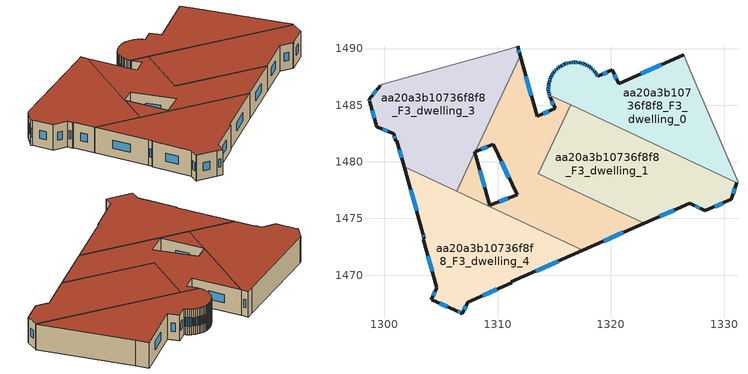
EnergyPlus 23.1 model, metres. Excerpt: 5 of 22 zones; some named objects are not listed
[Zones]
aa20a3b10736f8f8_F3_dwelling_0
 floor to aa20a3b10736f8f8_F2_dwelling_0 (EU_floor_Construction): 1326.99,1488.04 1331.22,1478.21 1331.12,1478.17 1331.12,1478.16 1314.57,1485.9 1314.52,1486.1 1314.49,1486.31 1314.49,1486.52 1314.5,1486.73 1314.53,1486.94 1314.59,1487.14 1314.65,1487.34 1314.74,1487.53 1314.85,1487.72 1314.96,1487.9 1315.1,1488.05 1315.25,1488.2 1315.42,1488.33 1315.58,1488.46 1315.96,1488.64 1316.16,1488.71 1316.37,1488.75 1316.58,1488.79 1316.79,1488.8 1317,1488.78 1317.21,1488.76 1317.41,1488.71 1317.61,1488.64 1317.8,1488.56 1317.99,1488.46 1318.17,1488.34 1318.33,1488.21 1318.48,1488.06 1318.61,1487.9 1318.74,1487.72 1318.84,1487.54 1320.12,1488.11 1320.68,1486.91 1326.42,1489.44 z9
 wall outside (EU_wall_Construction): 1326.42,1489.44 1320.68,1486.91 1320.12,1488.11 1318.84,1487.54 1318.74,1487.72 1318.61,1487.9 1318.48,1488.06 1318.33,1488.21 1318.17,1488.34 1317.99,1488.46 1317.8,1488.56 1317.61,1488.64 1317.41,1488.71 1317.21,1488.76 1317,1488.78 1316.79,1488.8 1316.58,1488.79 1316.37,1488.75 1316.16,1488.71 1315.96,1488.64 1315.58,1488.46 1315.42,1488.33 1315.25,1488.2 1315.1,1488.05 1314.96,1487.9 1314.85,1487.72 1314.74,1487.53 1314.65,1487.34 1314.59,1487.14 1314.53,1486.94 1314.5,1486.73 1314.49,1486.52 1314.49,1486.31 1314.52,1486.1 1314.57,1485.9 z9:12
 wall adiabatic (EU_wall_Construction): 1331.12,1478.16 1331.12,1478.17 1331.22,1478.21 1326.99,1488.04 1326.42,1489.44 z9:12
 wall to aa20a3b10736f8f8_F3_dwelling_1 (EU_wall_Construction): 1316.44,1485.02 1331.12,1478.16 z9:12
 wall to aa20a3b10736f8f8_F3_dwelling_2 (EU_wall_Construction): 1314.57,1485.89 1316.44,1485.02 z9:12
 window (EU_Window_Construction): 1314.49,1486.45 1314.49,1486.38 / 1314.5,1486.66 1314.49,1486.59 / 1314.52,1486.87 1314.51,1486.8 / 1314.57,1487.07 1314.55,1487.01 / 1314.63,1487.27 1314.61,1487.21 / 1314.71,1487.47 1314.68,1487.41 / 1314.81,1487.65 1314.78,1487.6 / 1314.92,1487.84 1314.89,1487.78 / 1315.05,1488 1315.01,1487.95 / 1315.2,1488.15 1315.15,1488.1 / 1315.36,1488.29 1315.3,1488.25 / 1315.53,1488.42 1315.47,1488.38 / 1315.83,1488.58 1315.71,1488.52 / 1316.09,1488.69 1316.03,1488.67 / 1316.3,1488.74 1316.23,1488.72 / 1316.51,1488.77 1316.44,1488.76 / 1316.72,1488.79 1316.65,1488.79 / 1316.93,1488.79 1316.86,1488.79 / 1317.14,1488.77 1317.07,1488.77 / 1317.34,1488.73 1317.28,1488.74 / 1317.54,1488.67 1317.48,1488.69 / 1317.74,1488.59 1317.67,1488.61 / 1317.93,1488.49 1317.87,1488.52 / 1318.11,1488.38 1318.05,1488.42 / 1318.27,1488.25 1318.22,1488.3 / 1318.43,1488.11 1318.38,1488.16 / 1318.57,1487.95 1318.53,1488.01 / 1318.69,1487.78 1318.65,1487.84 / 1318.8,1487.61 1318.77,1487.66 / 1319.68,1487.92 1319.27,1487.74 / 1320.49,1487.32 1320.31,1487.7 / 1324.46,1488.58 1322.63,1487.77 / 1314.54,1486.03 1314.55,1485.97 / 1314.5,1486.24 1314.51,1486.17 z10.02:10.98
 roof outside (EU_roof_Construction): 1331.22,1478.21 1326.99,1488.04 1326.42,1489.44 1320.68,1486.91 1320.12,1488.11 1318.84,1487.54 1318.74,1487.72 1318.61,1487.9 1318.48,1488.06 1318.33,1488.21 1318.17,1488.34 1317.99,1488.46 1317.8,1488.56 1317.61,1488.64 1317.41,1488.71 1317.21,1488.76 1317,1488.78 1316.79,1488.8 1316.58,1488.79 1316.37,1488.75 1316.16,1488.71 1315.96,1488.64 1315.58,1488.46 1315.42,1488.33 1315.25,1488.2 1315.1,1488.05 1314.96,1487.9 1314.85,1487.72 1314.74,1487.53 1314.65,1487.34 1314.59,1487.14 1314.53,1486.94 1314.5,1486.73 1314.49,1486.52 1314.49,1486.31 1314.52,1486.1 1314.57,1485.9 1331.12,1478.16 1331.12,1478.17 z12
aa20a3b10736f8f8_F3_dwelling_1
 floor to aa20a3b10736f8f8_F2_dwelling_1 (EU_floor_Construction): 1331.12,1478.16 1330.63,1476.68 1328.39,1475.71 1328.33,1475.68 1326.96,1476.34 1322.96,1474.58 1313.6,1478.96 1316.44,1485.02 z9
 wall outside (EU_wall_Construction): 1322.96,1474.58 1326.96,1476.34 1328.33,1475.68 1328.39,1475.71 1330.63,1476.68 1331.12,1478.16 z9:12
 wall to aa20a3b10736f8f8_F3_dwelling_2 (EU_wall_Construction): 1316.44,1485.02 1313.6,1478.96 1322.96,1474.58 z9:12
 window (EU_Window_Construction): 1329.15,1476.04 1329.87,1476.35 / 1327.43,1476.11 1327.87,1475.91 / 1324.32,1475.18 1325.6,1475.74 / 1330.79,1477.18 1330.95,1477.65 z10.02:10.98
 roof outside (EU_roof_Construction): 1330.63,1476.68 1331.12,1478.16 1316.44,1485.02 1313.6,1478.96 1322.96,1474.58 1326.96,1476.34 1328.33,1475.68 1328.39,1475.71 z12
aa20a3b10736f8f8_F3_dwelling_2
 floor to aa20a3b10736f8f8_F2_dwelling_2 (EU_floor_Construction): 1316.44,1485.02 1313.6,1478.96 1322.96,1474.58 1317.52,1472.18 1306.38,1477.39 1307.99,1480.83 1309.33,1476.16 1311.72,1477.09 1309.6,1481.57 1308.02,1480.9 1311.99,1489.38 1313.5,1484.01 1315.07,1484.71 1314.63,1485.69 1314.57,1485.89 z9
 wall outside (EU_wall_Construction): 1314.57,1485.89 1314.63,1485.69 1315.07,1484.71 1313.5,1484.01 1311.99,1489.38 / 1317.52,1472.18 1322.96,1474.58 / 1308.02,1480.9 1309.6,1481.57 1311.72,1477.09 1309.33,1476.16 1307.99,1480.83 z9:12
 wall to aa20a3b10736f8f8_F3_dwelling_3 (EU_wall_Construction): 1307.99,1480.83 1306.38,1477.39 / 1311.99,1489.38 1308.02,1480.9 z9:12
 wall to aa20a3b10736f8f8_F3_dwelling_4 (EU_wall_Construction): 1306.38,1477.39 1317.52,1472.18 z9:12
 window (EU_Window_Construction): 1314.78,1485.36 1314.92,1485.04 / 1314.59,1485.83 1314.61,1485.76 / 1319.37,1473 1321.11,1473.76 / 1308.87,1477.75 1308.45,1479.24 / 1310.91,1476.78 1310.14,1476.48 / 1310.32,1480.04 1311,1478.61 / 1308.56,1481.12 1309.07,1481.34 / 1312.99,1485.84 1312.5,1487.55 / 1314.54,1484.47 1314.04,1484.25 z10.02:10.98
 roof outside (EU_roof_Construction): 1322.96,1474.58 1313.6,1478.96 1316.44,1485.02 1314.57,1485.89 1314.63,1485.69 1315.07,1484.71 1313.5,1484.01 1311.99,1489.38 1308.02,1480.9 1309.6,1481.57 1311.72,1477.09 1309.33,1476.16 1307.99,1480.83 1306.38,1477.39 1317.52,1472.18 z12
aa20a3b10736f8f8_F3_dwelling_3
 floor to aa20a3b10736f8f8_F2_dwelling_3 (EU_floor_Construction): 1311.76,1490.18 1311.99,1489.38 1308.02,1480.9 1307.98,1480.88 1307.99,1480.83 1306.38,1477.39 1301.76,1479.55 1301.1,1481.87 1300.99,1481.86 1300.82,1482.47 1299.34,1483.1 1298.7,1485.3 1298.65,1485.5 1299.62,1486.72 1299.8,1486.83 1310.99,1489.96 z9
 wall outside (EU_wall_Construction): 1311.99,1489.38 1311.76,1490.18 / 1307.99,1480.83 1307.98,1480.88 1308.02,1480.9 / 1299.62,1486.72 1298.65,1485.5 1298.7,1485.3 1299.34,1483.1 1300.82,1482.47 1300.99,1481.86 1301.1,1481.87 1301.76,1479.55 z9:12
 wall adiabatic (EU_wall_Construction): 1311.76,1490.18 1310.99,1489.96 1299.8,1486.83 1299.62,1486.72 z9:12
 wall to aa20a3b10736f8f8_F3_dwelling_4 (EU_wall_Construction): 1301.76,1479.55 1306.38,1477.39 z9:12
 window (EU_Window_Construction): 1311.91,1489.65 1311.84,1489.91 / 1301.33,1481.08 1301.53,1480.34 / 1300.88,1482.26 1300.93,1482.06 / 1299.84,1482.88 1300.31,1482.68 / 1298.92,1484.55 1299.12,1483.85 / 1298.67,1485.44 1298.68,1485.37 / 1299.29,1486.3 1298.98,1485.92 z10.02:10.98
 roof outside (EU_roof_Construction): 1307.99,1480.83 1307.98,1480.88 1308.02,1480.9 1311.99,1489.38 1311.76,1490.18 1310.99,1489.96 1299.8,1486.83 1299.62,1486.72 1298.65,1485.5 1298.7,1485.3 1299.34,1483.1 1300.82,1482.47 1300.99,1481.86 1301.1,1481.87 1301.76,1479.55 1306.38,1477.39 z12
aa20a3b10736f8f8_F3_dwelling_4
 floor to aa20a3b10736f8f8_F2_dwelling_4 (EU_floor_Construction): 1317.52,1472.18 1311.2,1469.41 1311.26,1469.33 1307.35,1467.61 1306.89,1466.61 1306.27,1466.9 1304.2,1467.83 1304.16,1467.84 1304.62,1468.89 1303.45,1473.18 1303.52,1473.22 1303.41,1473.68 1301.76,1479.55 z9
 wall outside (EU_wall_Construction): 1301.76,1479.55 1303.41,1473.68 1303.52,1473.22 1303.45,1473.18 1304.62,1468.89 1304.16,1467.84 1304.2,1467.83 1306.27,1466.9 1306.89,1466.61 1307.35,1467.61 1311.26,1469.33 1311.2,1469.41 1317.52,1472.18 z9:12
 window (EU_Window_Construction): 1303.85,1471.72 1304.22,1470.35 / 1303.45,1473.52 1303.48,1473.37 / 1302.32,1477.55 1302.84,1475.68 / 1313.35,1470.35 1315.37,1471.24 / 1308.68,1468.19 1309.93,1468.74 / 1307.05,1466.95 1307.19,1467.27 / 1306.48,1466.8 1306.68,1466.71 / 1304.91,1467.52 1305.57,1467.22 / 1304.47,1468.53 1304.32,1468.2 z10.02:10.98
 roof outside (EU_roof_Construction): 1317.52,1472.18 1301.76,1479.55 1303.41,1473.68 1303.52,1473.22 1303.45,1473.18 1304.62,1468.89 1304.16,1467.84 1304.2,1467.83 1306.27,1466.9 1306.89,1466.61 1307.35,1467.61 1311.26,1469.33 1311.2,1469.41 z12
[Building]
EU S2 Campaign: North Axis=0; Terrain=City; Solar Distribution=FullExterior
[Site:Location]
Vienna: Latitude=48; Longitude=16.5; Time Zone=1; Elevation=183
[SizingPeriod:WeatherFileDays]
AnnualSizingPeriod: Begin Month=1; Begin Day of Month=1; End Month=12; End Day of Month=31; Day of Week for Start Day=Monday; Use Weather File Daylight Saving Period=No; Use Weather File Rain and Snow Indicators=No
[MATERIAL]
EU_InternalMass_Material: Roughness=MediumRough; Thickness=0.1; Conductivity=1; Density=1800; Specific Heat=900; Thermal Absorptance=0.9; Solar Absorptance=0.7; Visible Absorptance=0.7
[MATERIAL:NOMASS] Roughness=MediumRough; Thermal Absorptance=0.9; Solar Absorptance=0.7; Visible Absorptance=0.7
Name | Thermal Resistance
EU_wall_NoMass | 0.942466
EU_roof_NoMass | 0.551687
EU_floor_NoMass | 0.66527
[WINDOWMATERIAL:SIMPLEGLAZINGSYSTEM]
EU_Window_SimpleGlazing: UFactor=2.03367; Solar Heat Gain Coefficient=0.65; Visible Transmittance=0.65
[CONSTRUCTION]
EU_wall_Construction: EU_wall_NoMass
EU_roof_Construction: EU_roof_NoMass
EU_floor_Construction: EU_floor_NoMass
EU_Window_Construction: EU_Window_SimpleGlazing
EU_InternalMass_Construction: EU_InternalMass_Material
[ZONE] Type=1; Multiplier=1; Ceiling Height=autocalculate; Floor Area=autocalculate; Part of Total Floor Area=Yes
Name | Volume
aa20a3b10736f8f8_F3_dwelling_0 | 245.585
aa20a3b10736f8f8_F3_dwelling_1 | 278.662
aa20a3b10736f8f8_F3_dwelling_2 | 273.171
aa20a3b10736f8f8_F3_dwelling_3 | 273.1875
aa20a3b10736f8f8_F3_dwelling_4 | 267.675
[INTERNALMASS] Construction=EU_InternalMass_Construction
Name | Zone or ZoneList | Surface Area
aa20a3b10736f8f8_F3_dwelling_0_EU_InternalMass | aa20a3b10736f8f8_F3_dwelling_0 | 81.9033
aa20a3b10736f8f8_F3_dwelling_1_EU_InternalMass | aa20a3b10736f8f8_F3_dwelling_1 | 92.8872
aa20a3b10736f8f8_F3_dwelling_2_EU_InternalMass | aa20a3b10736f8f8_F3_dwelling_2 | 91.057
aa20a3b10736f8f8_F3_dwelling_3_EU_InternalMass | aa20a3b10736f8f8_F3_dwelling_3 | 91.0587
aa20a3b10736f8f8_F3_dwelling_4_EU_InternalMass | aa20a3b10736f8f8_F3_dwelling_4 | 89.2248
[OTHEREQUIPMENT] Fuel Type=Electricity; Design Level Calculation Method=Watts/Area; Power per Zone Floor Area=1; Fraction Latent=0; Fraction Radiant=0; Fraction Lost=0; Carbon Dioxide Generation Rate=0; EndUse Subcategory=EU_Step8_InternalGains
Name | Zone or ZoneList or Space or SpaceList | Schedule
EU_Step8_InternalGain_aa20a3b10736f8f8_F3_dwelling_0_f000 | aa20a3b10736f8f8_F3_dwelling_0 | EU_Step8_GainSchedule_aa20a3b10736f8f8_F3_dwelling_0_f000
EU_Step8_InternalGain_aa20a3b10736f8f8_F3_dwelling_1_f000 | aa20a3b10736f8f8_F3_dwelling_1 | EU_Step8_GainSchedule_aa20a3b10736f8f8_F3_dwelling_1_f000
EU_Step8_InternalGain_aa20a3b10736f8f8_F3_dwelling_2_f000 | aa20a3b10736f8f8_F3_dwelling_2 | EU_Step8_GainSchedule_aa20a3b10736f8f8_F3_dwelling_2_f000
EU_Step8_InternalGain_aa20a3b10736f8f8_F3_dwelling_3_f000 | aa20a3b10736f8f8_F3_dwelling_3 | EU_Step8_GainSchedule_aa20a3b10736f8f8_F3_dwelling_3_f000
EU_Step8_InternalGain_aa20a3b10736f8f8_F3_dwelling_4_f000 | aa20a3b10736f8f8_F3_dwelling_4 | EU_Step8_GainSchedule_aa20a3b10736f8f8_F3_dwelling_4_f000
[ZONEVENTILATION:DESIGNFLOWRATE] Schedule=EU_AlwaysOn; Design Flow Rate Calculation Method=AirChanges/Hour; Air Changes per Hour=0.530523; Ventilation Type=Natural; Fan Pressure Rise=0; Fan Total Efficiency=1; Constant Term Coefficient=1; Temperature Term Coefficient=0; Velocity Term Coefficient=0; Velocity Squared Term Coefficient=0; Minimum Indoor Temperature=-100; Maximum Indoor Temperature=100; Delta Temperature=-100; Minimum Outdoor Temperature=-100; Maximum Outdoor Temperature=100; Maximum Wind Speed=40
Name | Zone or ZoneList or Space or SpaceList
EU_ConstantAir_aa20a3b10736f8f8_F3_dwelling_0 | aa20a3b10736f8f8_F3_dwelling_0
EU_ConstantAir_aa20a3b10736f8f8_F3_dwelling_1 | aa20a3b10736f8f8_F3_dwelling_1
EU_ConstantAir_aa20a3b10736f8f8_F3_dwelling_2 | aa20a3b10736f8f8_F3_dwelling_2
EU_ConstantAir_aa20a3b10736f8f8_F3_dwelling_3 | aa20a3b10736f8f8_F3_dwelling_3
EU_ConstantAir_aa20a3b10736f8f8_F3_dwelling_4 | aa20a3b10736f8f8_F3_dwelling_4
[HVACTEMPLATE:ZONE:IDEALLOADSAIRSYSTEM] System Availability Schedule=EU_AlwaysOn; Maximum Heating Supply Air Temperature=50; Minimum Cooling Supply Air Temperature=13; Maximum Heating Supply Air Humidity Ratio=0.0156; Minimum Cooling Supply Air Humidity Ratio=0.0077; Heating Limit=NoLimit; Cooling Limit=NoLimit; Heating Availability Schedule=EU_AlwaysOn; Cooling Availability Schedule=EU_CoolingOff; Dehumidification Control Type=ConstantSensibleHeatRatio; Cooling Sensible Heat Ratio=0.7; Dehumidification Setpoint=60; Humidification Control Type=None; Humidification Setpoint=30; Outdoor Air Method=None; Outdoor Air Flow Rate per Person=0.00944; Outdoor Air Flow Rate per Zone Floor Area=0; Outdoor Air Flow Rate per Zone=0; Demand Controlled Ventilation Type=None; Outdoor Air Economizer Type=NoEconomizer; Heat Recovery Type=None; Sensible Heat Recovery Effectiveness=0.7; Latent Heat Recovery Effectiveness=0.65
Name | Template Thermostat
aa20a3b10736f8f8_F3_dwelling_0 | EU_HeatOnly_aa20a3b10736f8f8_F3_dwelling_0
aa20a3b10736f8f8_F3_dwelling_1 | EU_HeatOnly_aa20a3b10736f8f8_F3_dwelling_1
aa20a3b10736f8f8_F3_dwelling_2 | EU_HeatOnly_aa20a3b10736f8f8_F3_dwelling_2
aa20a3b10736f8f8_F3_dwelling_3 | EU_HeatOnly_aa20a3b10736f8f8_F3_dwelling_3
aa20a3b10736f8f8_F3_dwelling_4 | EU_HeatOnly_aa20a3b10736f8f8_F3_dwelling_4
[SIZING:ZONE] Zone Cooling Design Supply Air Temperature Input Method=SupplyAirTemperature; Zone Cooling Design Supply Air Temperature=13; Zone Heating Design Supply Air Temperature Input Method=SupplyAirTemperature; Zone Heating Design Supply Air Temperature=50; Zone Cooling Design Supply Air Humidity Ratio=0.008; Zone Heating Design Supply Air Humidity Ratio=0.008; Cooling Design Air Flow Method=DesignDay; Cooling Design Air Flow Rate=0; Cooling Minimum Air Flow per Zone Floor Area=0.000762; Cooling Minimum Air Flow=0; Cooling Minimum Air Flow Fraction=0.2; Heating Design Air Flow Method=DesignDay; Heating Design Air Flow Rate=0; Heating Maximum Air Flow per Zone Floor Area=0.002032; Heating Maximum Air Flow=0.141576; Heating Maximum Air Flow Fraction=0.3; Account for Dedicated Outdoor Air System=No; Dedicated Outdoor Air System Control Strategy=NeutralSupplyAir; Dedicated Outdoor Air Low Setpoint Temperature for Design=autosize; Dedicated Outdoor Air High Setpoint Temperature for Design=autosize; Zone Load Sizing Method=Sensible Load Only No Latent Load; Zone Latent Cooling Design Supply Air Humidity Ratio Input Method=HumidityRatioDifference; Zone Cooling Design Supply Air Humidity Ratio Difference=0.005; Zone Latent Heating Design Supply Air Humidity Ratio Input Method=HumidityRatioDifference; Zone Humidification Design Supply Air Humidity Ratio Difference=0.005
aa20a3b10736f8f8_F3_dwelling_0; aa20a3b10736f8f8_F3_dwelling_1; aa20a3b10736f8f8_F3_dwelling_2; aa20a3b10736f8f8_F3_dwelling_3; aa20a3b10736f8f8_F3_dwelling_4
[SCHEDULE:CONSTANT]
Name | Hourly Value
EU_AlwaysOn | 1
EU_CoolingOff | 0
[SCHEDULE:FILE] Column Number=1; Rows to Skip at Top=0; Number of Hours of Data=8760; Column Separator=Comma; Interpolate to Timestep=No; Minutes per Item=60; Adjust Schedule for Daylight Savings=Yes
Name | File
EU_Step8_GainSchedule_aa20a3b10736f8f8_F3_dwelling_0_f000 | ../../schedules/aa20a3b10736f8f8/aa20a3b10736f8f8_F3_dwelling_0_f000_gain.csv
EU_Step8_GainSchedule_aa20a3b10736f8f8_F3_dwelling_1_f000 | ../../schedules/aa20a3b10736f8f8/aa20a3b10736f8f8_F3_dwelling_1_f000_gain.csv
EU_Step8_GainSchedule_aa20a3b10736f8f8_F3_dwelling_2_f000 | ../../schedules/aa20a3b10736f8f8/aa20a3b10736f8f8_F3_dwelling_2_f000_gain.csv
EU_Step8_GainSchedule_aa20a3b10736f8f8_F3_dwelling_3_f000 | ../../schedules/aa20a3b10736f8f8/aa20a3b10736f8f8_F3_dwelling_3_f000_gain.csv
EU_Step8_GainSchedule_aa20a3b10736f8f8_F3_dwelling_4_f000 | ../../schedules/aa20a3b10736f8f8/aa20a3b10736f8f8_F3_dwelling_4_f000_gain.csv
